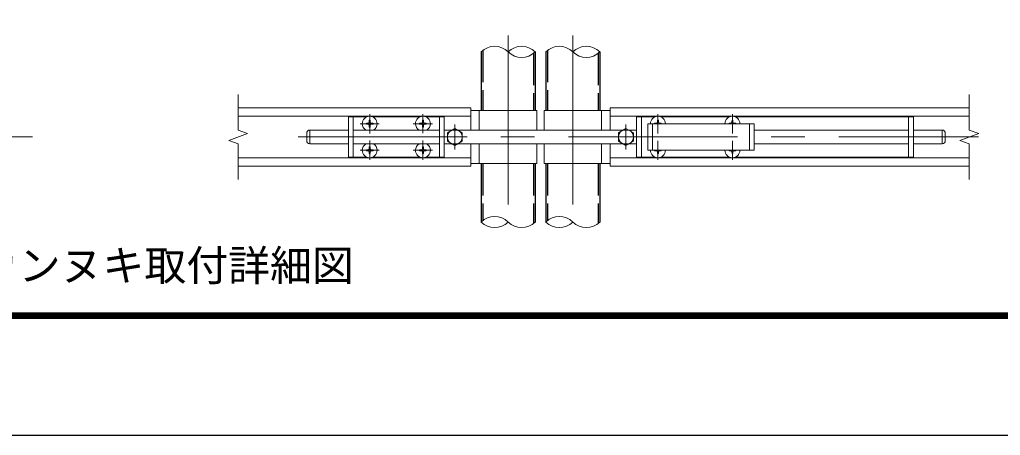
# Model space of a CAD drawing. Units: millimetres, scale not verified. Extents: x -4200 to 4200, y -2970 to 2970.
# Drawn here: x -2372 to -529, y -2970 to -2188 of the extents above; entities that cross this region are included whole.
import ezdxf
from ezdxf.enums import TextEntityAlignment as Align

# ---------------------------------------------------------------- set-up
doc = ezdxf.new("R2010")
doc.units = ezdxf.units.MM
doc.header["$LTSCALE"] = 10
doc.linetypes.add('DASHED', pattern=[7.5, 6, -1.5])
doc.linetypes.add('USER1', pattern=[50.8, 31.75, -6.35, 6.35, -6.35])
for name, color, linetype, lineweight in [('0-0_D-TTL-TXT', 7, 'Continuous', 25), ('0-1_D-BMK', 2, 'USER1', 13), ('0-2_D-STR1', 1, 'Continuous', 25), ('0-3_D-STR3', 3, 'Continuous', 13), ('0-7_D-STR-DIM', 7, 'Continuous', 13), ('0-C_D-TTL', 7, 'Continuous', 25)]:
    doc.layers.add(name, color=color, linetype=linetype, lineweight=lineweight)
doc.styles.add('ＭＳ ゴシック', font='')
doc.styles.get('ＭＳ ゴシック').set_extended_font_data('MS Gothic')

msp = doc.modelspace()

# ---------------------------------------------------------------- linework, layer by layer
at = {"layer": '0-1_D-BMK'}
for p, q in [((-1454.15, -2218.45), (-1454.15, -2589.62)), ((-1332.55, -2218.45), (-1332.55, -2589.62)), ((-1714.15, -2402.25), (-1714.15, -2365.99)), ((-1614.15, -2402.17), (-1614.15, -2365.91)), ((-1172.55, -2402.25), (-1172.55, -2365.99)), ((-1032.55, -2402.25), (-1032.55, -2365.99)), ((-1732.37, -2384.04), (-1696.11, -2384.04)), ((-1632.37, -2384.04), (-1596.11, -2384.04)), ((-1554.15, -2385.46), (-1554.15, -2432.61)), ((-1232.55, -2385.46), (-1232.55, -2432.61)), ((-3145.06, -2409.04), (-2348.02, -2409.04)), ((-1848.79, -2409.04), (-569.89, -2409.04)), ((-1714.15, -2452.17), (-1714.15, -2415.91)), ((-1614.15, -2452.17), (-1614.15, -2415.91)), ((-1172.55, -2452.25), (-1172.55, -2415.99)), ((-1032.55, -2452.25), (-1032.55, -2415.99)), ((-1732.37, -2434.04), (-1696.11, -2434.04)), ((-1632.37, -2434.04), (-1596.11, -2434.04))]:
    msp.add_line(p, q, dxfattribs=at)
at = {"layer": '0-2_D-STR1', "linetype": 'DASHED'}
for p, q in [((-1501.75, -2246.21), (-1501.75, -2359.04)), ((-1380.15, -2246.21), (-1380.15, -2359.04)), ((-1406.55, -2251.86), (-1406.55, -2359.04)), ((-1284.95, -2251.86), (-1284.95, -2359.04)), ((-1501.75, -2459.04), (-1501.75, -2566.21)), ((-1406.55, -2459.04), (-1406.55, -2571.86)), ((-1380.15, -2459.04), (-1380.15, -2566.21)), ((-1284.95, -2459.04), (-1284.95, -2571.86))]:
    msp.add_line(p, q, dxfattribs=at)
at = {"layer": '0-2_D-STR1'}
for p, q in [((-1504.95, -2249.04), (-1504.95, -2359.04)), ((-1403.35, -2249.04), (-1403.35, -2359.04)), ((-1383.35, -2249.04), (-1383.35, -2359.04)), ((-1281.75, -2249.04), (-1281.75, -2359.04)), ((-1504.95, -2459.04), (-1504.95, -2569.04)), ((-1403.35, -2459.04), (-1403.35, -2569.04)), ((-1403.35, -2459.04), (-1403.35, -2569.04)), ((-1383.35, -2459.04), (-1383.35, -2569.04)), ((-1383.35, -2459.04), (-1383.35, -2569.04)), ((-1281.75, -2459.04), (-1281.75, -2569.04))]:
    msp.add_line(p, q, dxfattribs=at)
at = {"layer": '0-3_D-STR3'}
for p, q in [((-1524.15, -2354.04), (-1961.15, -2354.04)), ((-1524.15, -2354.04), (-1524.15, -2396.04)), ((-1262.55, -2354.04), (-1262.55, -2396.04)), ((-1262.55, -2354.04), (-587.43, -2354.04)), ((-1524.15, -2370.04), (-1961.15, -2370.04)), ((-1754.15, -2371.04), (-1754.15, -2447.04)), ((-1719.35, -2371.04), (-1754.15, -2371.04)), ((-1745.15, -2371.04), (-1745.15, -2447.04)), ((-1619.35, -2371.04), (-1708.96, -2371.04)), ((-1574.15, -2371.04), (-1608.96, -2371.04)), ((-1583.15, -2371.04), (-1583.15, -2447.04)), ((-1574.15, -2371.04), (-1574.15, -2447.04)), ((-1400.15, -2359.04), (-1524.15, -2359.04)), ((-1508.15, -2359.04), (-1508.15, -2396.04)), ((-1400.15, -2359.04), (-1400.15, -2396.04)), ((-1386.55, -2359.04), (-1262.55, -2359.04)), ((-1386.55, -2359.04), (-1386.55, -2396.04)), ((-1278.55, -2359.04), (-1278.55, -2396.04)), ((-1262.55, -2370.04), (-587.43, -2370.04)), ((-1212.55, -2371.04), (-1212.55, -2447.04)), ((-1212.55, -2371.04), (-1177.75, -2371.04)), ((-1203.55, -2371.04), (-1203.55, -2447.04)), ((-1167.36, -2371.04), (-1037.75, -2371.04)), ((-1027.36, -2371.04), (-692.55, -2371.04)), ((-701.55, -2371.04), (-701.55, -2447.04)), ((-692.55, -2371.04), (-692.55, -2447.04)), ((-1720.45, -2384.83), (-1720.45, -2384.04)), ((-1717.86, -2384.87), (-1720.45, -2384.83)), ((-1714.94, -2377.74), (-1714.99, -2380.33)), ((-1714.94, -2390.34), (-1714.99, -2387.74)), ((-1713.36, -2377.74), (-1714.94, -2377.74)), ((-1713.36, -2390.34), (-1714.94, -2390.34)), ((-1713.36, -2377.74), (-1713.32, -2380.33)), ((-1713.36, -2390.34), (-1713.32, -2387.74)), ((-1710.45, -2383.2), (-1707.85, -2383.25)), ((-1707.85, -2383.25), (-1707.85, -2384.04)), ((-1617.86, -2383.2), (-1620.45, -2383.25)), ((-1620.45, -2383.25), (-1620.45, -2384.04)), ((-1614.94, -2377.74), (-1614.99, -2380.33)), ((-1614.94, -2390.34), (-1614.99, -2387.74)), ((-1613.36, -2377.74), (-1614.94, -2377.74)), ((-1613.36, -2390.34), (-1614.94, -2390.34)), ((-1613.36, -2377.74), (-1613.32, -2380.33)), ((-1613.36, -2390.34), (-1613.32, -2387.74)), ((-1610.45, -2384.87), (-1607.85, -2384.83)), ((-1607.85, -2384.83), (-1607.85, -2384.04)), ((-1191.55, -2384.04), (-1191.55, -2434.04)), ((-1191.55, -2384.04), (-991.55, -2384.04)), ((-1176.26, -2383.2), (-1178.85, -2383.25)), ((-1178.85, -2383.25), (-1178.85, -2384.04)), ((-1173.34, -2377.74), (-1173.39, -2380.33)), ((-1173.34, -2377.74), (-1171.76, -2377.74)), ((-1171.76, -2377.74), (-1171.72, -2380.33)), ((-1036.26, -2383.2), (-1038.85, -2383.25)), ((-1038.85, -2383.25), (-1038.85, -2384.04)), ((-1033.34, -2377.74), (-1033.39, -2380.33)), ((-1033.34, -2377.74), (-1031.76, -2377.74)), ((-1031.76, -2377.74), (-1031.72, -2380.33)), ((-1028.85, -2383.2), (-1026.25, -2383.25)), ((-1026.25, -2383.25), (-1026.25, -2384.04)), ((-991.55, -2384.04), (-991.55, -2434.04)), ((-1832.55, -2402.04), (-1832.55, -2416.04)), ((-1803.65, -2396.04), (-1826.55, -2396.04)), ((-1826.55, -2396.04), (-1826.55, -2422.04)), ((-1803.96, -2396.04), (-1754.15, -2396.04)), ((-1745.15, -2396.04), (-1583.15, -2396.04)), ((-1574.15, -2396.04), (-1468.45, -2396.04)), ((-1468.75, -2396.04), (-1212.55, -2396.04)), ((-991.55, -2396.04), (-701.55, -2396.04)), ((-692.55, -2396.04), (-638.55, -2396.04)), ((-638.55, -2396.04), (-638.55, -2422.04)), ((-632.55, -2402.04), (-632.55, -2416.04)), ((-1803.65, -2422.04), (-1826.55, -2422.04)), ((-1803.96, -2422.04), (-1754.15, -2422.04)), ((-1745.15, -2422.04), (-1583.15, -2422.04)), ((-1714.94, -2427.74), (-1714.99, -2430.33)), ((-1713.36, -2427.74), (-1714.94, -2427.74)), ((-1713.36, -2427.74), (-1713.32, -2430.33)), ((-1614.94, -2427.74), (-1614.99, -2430.33)), ((-1613.36, -2427.74), (-1614.94, -2427.74)), ((-1613.36, -2427.74), (-1613.32, -2430.33)), ((-1574.15, -2422.04), (-1468.45, -2422.04)), ((-1524.15, -2422.04), (-1524.15, -2464.04)), ((-1508.15, -2422.04), (-1508.15, -2459.04)), ((-1468.75, -2422.04), (-1212.55, -2422.04)), ((-1400.15, -2422.04), (-1400.15, -2459.04)), ((-1386.55, -2422.04), (-1386.55, -2459.04)), ((-1278.55, -2422.04), (-1278.55, -2459.04)), ((-1262.55, -2422.04), (-1262.55, -2464.04)), ((-991.55, -2422.04), (-701.55, -2422.04)), ((-692.55, -2422.04), (-638.55, -2422.04)), ((-1524.15, -2448.04), (-1961.15, -2448.04)), ((-1719.35, -2447.04), (-1754.15, -2447.04)), ((-1720.45, -2434.83), (-1720.45, -2434.04)), ((-1717.86, -2434.87), (-1720.45, -2434.83)), ((-1714.94, -2440.34), (-1714.99, -2437.74)), ((-1713.36, -2440.34), (-1714.94, -2440.34)), ((-1713.36, -2440.34), (-1713.32, -2437.74)), ((-1710.45, -2433.2), (-1707.85, -2433.25)), ((-1710.45, -2434.87), (-1707.85, -2434.83)), ((-1619.35, -2447.04), (-1708.96, -2447.04)), ((-1707.85, -2433.25), (-1707.85, -2434.04)), ((-1707.85, -2434.83), (-1707.85, -2434.04)), ((-1617.86, -2433.2), (-1620.45, -2433.25)), ((-1620.45, -2433.25), (-1620.45, -2434.04)), ((-1614.94, -2440.34), (-1614.99, -2437.74)), ((-1613.36, -2440.34), (-1614.94, -2440.34)), ((-1613.36, -2440.34), (-1613.32, -2437.74)), ((-1610.45, -2433.2), (-1607.85, -2433.25)), ((-1610.45, -2434.87), (-1607.85, -2434.83)), ((-1574.15, -2447.04), (-1608.96, -2447.04)), ((-1607.85, -2433.25), (-1607.85, -2434.04)), ((-1607.85, -2434.83), (-1607.85, -2434.04)), ((-1262.55, -2448.04), (-587.43, -2448.04)), ((-1212.55, -2447.04), (-1177.75, -2447.04)), ((-1191.55, -2434.04), (-991.55, -2434.04)), ((-1178.85, -2434.83), (-1178.85, -2434.04)), ((-1176.26, -2434.87), (-1178.85, -2434.83)), ((-1173.34, -2440.34), (-1173.39, -2437.74)), ((-1173.34, -2440.34), (-1171.76, -2440.34)), ((-1171.76, -2440.34), (-1171.72, -2437.74)), ((-1168.85, -2434.87), (-1166.25, -2434.83)), ((-1167.36, -2447.04), (-1037.75, -2447.04)), ((-1166.25, -2434.83), (-1166.25, -2434.04)), ((-1038.85, -2434.83), (-1038.85, -2434.04)), ((-1036.26, -2434.87), (-1038.85, -2434.83)), ((-1033.34, -2440.34), (-1033.39, -2437.74)), ((-1033.34, -2440.34), (-1031.76, -2440.34)), ((-1031.76, -2440.34), (-1031.72, -2437.74)), ((-1028.85, -2434.87), (-1026.25, -2434.83)), ((-1027.36, -2447.04), (-692.55, -2447.04)), ((-1026.25, -2434.83), (-1026.25, -2434.04)), ((-1524.15, -2464.04), (-1961.15, -2464.04)), ((-1400.15, -2459.04), (-1524.15, -2459.04)), ((-1386.55, -2459.04), (-1262.55, -2459.04)), ((-1262.55, -2464.04), (-587.43, -2464.04))]:
    msp.add_line(p, q, dxfattribs=at)
at = {"layer": '0-3_D-STR3', "linetype": 'DASHED'}
for p, q in [((-1182.55, -2384.04), (-1182.55, -2434.04)), ((-1000.55, -2384.04), (-1000.55, -2434.04))]:
    msp.add_line(p, q, dxfattribs=at)
at = {"layer": '0-3_D-STR3'}
for points in [[(-1717.86, -2383.2), (-1720.45, -2383.25), (-1720.45, -2384.04)], [(-1710.45, -2384.87), (-1707.85, -2384.83), (-1707.85, -2384.04)], [(-1617.86, -2384.87), (-1620.45, -2384.83), (-1620.45, -2384.04)], [(-1610.45, -2383.2), (-1607.85, -2383.25), (-1607.85, -2384.04)], [(-1168.85, -2383.2), (-1166.25, -2383.25), (-1166.25, -2384.04)], [(-1717.86, -2433.2), (-1720.45, -2433.25), (-1720.45, -2434.04)], [(-1617.86, -2434.87), (-1620.45, -2434.83), (-1620.45, -2434.04)]]:
    msp.add_lwpolyline(points, dxfattribs=at)
at = {"layer": '0-3_D-STR3', "color": 4, "linetype": 'DASHED'}
for points in [[(-1554.15, -2392.84), (-1568.18, -2400.94), (-1568.18, -2417.14), (-1554.15, -2425.24), (-1540.12, -2417.14), (-1540.12, -2400.94)], [(-1232.55, -2392.84), (-1246.58, -2400.94), (-1246.58, -2417.14), (-1232.55, -2425.24), (-1218.52, -2417.14), (-1218.52, -2400.94)]]:
    msp.add_lwpolyline(points, close=True, dxfattribs=at)
at = {"layer": '0-3_D-STR3', "color": 4, "linetype": 'DASHED', "lineweight": 9}
for centre in [(-1554.15, -2409.04), (-1232.55, -2409.04)]:
    msp.add_circle(centre, 14.07, dxfattribs=at)
at = {"layer": '0-3_D-STR3'}
for centre, radius, start, end in [((-1714.15, -2384.04), 14, 0, 180), ((-1614.15, -2384.04), 14, 0, 180), ((-1172.55, -2384.04), 14, 0, 180), ((-1032.55, -2384.04), 14, 0, 180), ((-1714.15, -2384.04), 14, 180, 238.99728), ((-1717.96, -2380.23), 2.98, 270, 0), ((-1717.96, -2387.85), 2.98, 0, 90), ((-1710.34, -2380.23), 2.98, 180, 270), ((-1710.34, -2387.85), 2.98, 90, 180), ((-1714.15, -2384.04), 14, 301.00272, 0), ((-1614.15, -2384.04), 14, 180, 238.99728), ((-1617.96, -2380.23), 2.98, 270, 0), ((-1617.96, -2387.85), 2.98, 0, 90), ((-1610.34, -2380.23), 2.98, 180, 270), ((-1610.34, -2387.85), 2.98, 90, 180), ((-1614.15, -2384.04), 14, 301.00272, 0), ((-1176.36, -2380.23), 2.98, 270, 0), ((-1168.74, -2380.23), 2.98, 180, 270), ((-1036.36, -2380.23), 2.98, 270, 0), ((-1028.74, -2380.23), 2.98, 180, 270), ((-1826.55, -2402.04), 6, 90, 180), ((-638.55, -2402.04), 6, 0, 90), ((-1826.55, -2416.04), 6, 180, 270), ((-1714.15, -2434.04), 14, 121.00272, 180), ((-1717.96, -2430.23), 2.98, 270, 0), ((-1710.34, -2430.23), 2.98, 180, 270), ((-1714.15, -2434.04), 14, 0, 58.99728), ((-1614.15, -2434.04), 14, 121.00272, 180), ((-1617.96, -2430.23), 2.98, 270, 0), ((-1610.34, -2430.23), 2.98, 180, 270), ((-1614.15, -2434.04), 14, 0, 58.99728), ((-638.55, -2416.04), 6, 270, 0), ((-1714.15, -2434.04), 14, 180, 0), ((-1717.96, -2437.85), 2.98, 0, 90), ((-1710.34, -2437.85), 2.98, 90, 180), ((-1614.15, -2434.04), 14, 180, 0), ((-1617.96, -2437.85), 2.98, 0, 90), ((-1610.34, -2437.85), 2.98, 90, 180), ((-1172.55, -2434.04), 14, 180, 0), ((-1176.36, -2437.85), 2.98, 0, 90), ((-1168.74, -2437.85), 2.98, 90, 180), ((-1032.55, -2434.04), 14, 180, 0), ((-1036.36, -2437.85), 2.98, 0, 90), ((-1028.74, -2437.85), 2.98, 90, 180)]:
    msp.add_arc(centre, radius, start, end, dxfattribs=at)
at = {"layer": '0-7_D-STR-DIM'}
for p, q in [((-1961.15, -2396.21), (-1961.15, -2329.04)), ((-587.43, -2396.21), (-587.43, -2329.04)), ((-1978.77, -2415.45), (-1943.53, -2402.62)), ((-1943.53, -2402.62), (-1961.15, -2396.21)), ((-605.05, -2415.45), (-569.82, -2402.62)), ((-569.82, -2402.62), (-587.43, -2396.21)), ((-1961.15, -2421.86), (-1978.77, -2415.45)), ((-1961.15, -2489.04), (-1961.15, -2421.86)), ((-587.43, -2421.86), (-605.05, -2415.45)), ((-587.43, -2489.04), (-587.43, -2421.86))]:
    msp.add_line(p, q, dxfattribs=at)
for centre, start, end in [((-1479.55, -2274.6), 45.18146, 134.81854), ((-1428.75, -2274.6), 45.18146, 134.81854), ((-1357.95, -2274.6), 45.18146, 134.81854), ((-1307.15, -2274.6), 45.18146, 134.81854), ((-1428.75, -2223.47), 225.18146, 314.81854), ((-1307.15, -2223.47), 225.18146, 314.81854), ((-1479.55, -2594.6), 45.18146, 134.81854), ((-1357.95, -2594.6), 45.18146, 134.81854), ((-1479.55, -2543.47), 225.18146, 314.81854), ((-1428.75, -2543.47), 225.18146, 314.81854), ((-1357.95, -2543.47), 225.18146, 314.81854), ((-1307.15, -2543.47), 225.18146, 314.81854)]:
    msp.add_arc(centre, 36.03, start, end, dxfattribs=at)
at = {"layer": '0-C_D-TTL', "color": 2}
msp.add_lwpolyline([(-4200, 2970), (4200, 2970), (4200, -2970), (-4200, -2970)], close=True, dxfattribs=at)
at = {"layer": '0-C_D-TTL'}
for points in [[(-3930, 2750), (3930, 2750), (3930, -2750), (-3930, -2750)], [(-3927.5, 2747.5), (3927.5, 2747.5), (3927.5, -2747.5), (-3927.5, -2747.5)], [(-3925, 2745), (3925, 2745), (3925, -2745), (-3925, -2745)], [(-3922.5, 2742.5), (3922.5, 2742.5), (3922.5, -2742.5), (-3922.5, -2742.5)], [(-3920, 2740), (3920, 2740), (3920, -2740), (-3920, -2740)]]:
    msp.add_lwpolyline(points, close=True, dxfattribs=at)

# ---------------------------------------------------------------- texts
at = {"layer": '0-0_D-TTL-TXT', "style": 'ＭＳ ゴシック'}
msp.add_text('カンヌキ取付詳細図', height=57.7, dxfattribs=at).set_placement((-2452.41, -2696.76), align=Align.BOTTOM_LEFT)

doc.saveas('drawing.dxf')
